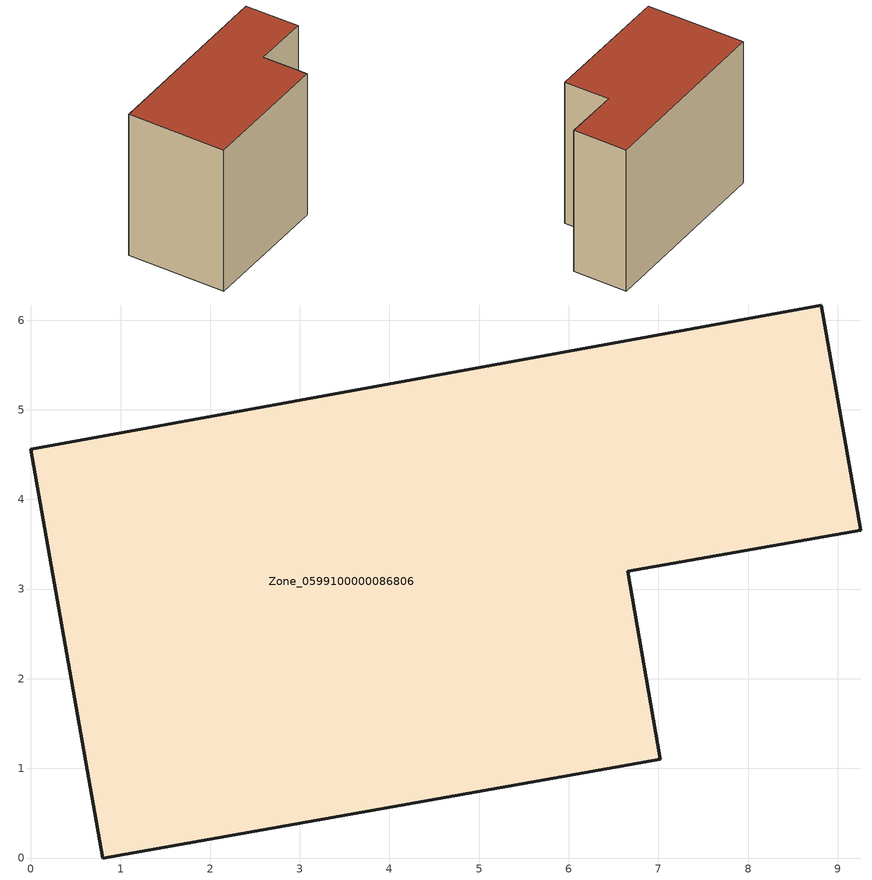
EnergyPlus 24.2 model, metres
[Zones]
Zone_0599100000086806
 floor ground (C_G): 0,4.56 8.82,6.17 9.26,3.66 6.66,3.2 7.02,1.1 0.8,0 z0
 wall outside (C_F): 0.8,0 7.02,1.1 6.66,3.2 9.26,3.66 8.82,6.17 0,4.56 0.8,0 z0:7.12
 roof outside (C_R): 8.82,6.17 0,4.56 0.8,0 7.02,1.1 6.66,3.2 9.26,3.66 z7.12
[BUILDING]
Pand.0599100000086806: North Axis=0; Terrain=City; Loads Convergence Tolerance Value=0.04; Temperature Convergence Tolerance Value=0.4; Solar Distribution=FullExterior; Maximum Number of Warmup Days=25; Minimum Number of Warmup Days=1
[Site:Location]
Rotterdam.The.Hague.AP_ZH_NLD Design_Conditions: Latitude=51.96; Longitude=4.45; Time Zone=1; Elevation=-4.5
[SITE:GROUNDTEMPERATURE:BUILDINGSURFACE]
18, 18, 18, 18, 18, 18, 18, 18, 18, 18, 18, 18
[MATERIAL] Thermal Absorptance=0.9; Solar Absorptance=0.7; Visible Absorptance=0.7
Name | Roughness | Thickness | Conductivity | Density | Specific Heat
G.TI.1946 | MediumSmooth | 0.15 | 1 | 540 | 1210
F.TI.1946 | Rough | 0.3 | 0.857143 | 1920 | 840
R.TI.1946 | MediumRough | 0.2 | 0.1 | 1500 | 1000
[CONSTRUCTION]
C_G: G.TI.1946
C_F: F.TI.1946
C_R: R.TI.1946
[ZONE]
Zone_0599100000086806: Type=1; Multiplier=1; Ceiling Height=Autocalculate; Volume=Autocalculate; Floor Area=autocalculate; Part of Total Floor Area=Yes
[ZONEINFILTRATION:DESIGNFLOWRATE]
Infil_Zone_0599100000086806: Zone or ZoneList or Space or SpaceList=Zone_0599100000086806; Schedule=AlwaysOn; Design Flow Rate Calculation Method=Flow/Area; Flow Rate per Floor Area=0.003; Constant Term Coefficient=1; Temperature Term Coefficient=0; Velocity Term Coefficient=0; Velocity Squared Term Coefficient=0
[HVACTEMPLATE:ZONE:IDEALLOADSAIRSYSTEM]
Zone_0599100000086806: Maximum Heating Supply Air Temperature=50; Minimum Cooling Supply Air Temperature=13; Maximum Heating Supply Air Humidity Ratio=0.0156; Minimum Cooling Supply Air Humidity Ratio=0.0077; Heating Limit=NoLimit; Cooling Limit=NoLimit; Dehumidification Control Type=ConstantSensibleHeatRatio; Cooling Sensible Heat Ratio=0.7; Dehumidification Setpoint=60; Humidification Control Type=None; Humidification Setpoint=30; Outdoor Air Method=None; Outdoor Air Flow Rate per Person=0.00944; Outdoor Air Flow Rate per Zone Floor Area=0; Outdoor Air Flow Rate per Zone=0; Demand Controlled Ventilation Type=None; Outdoor Air Economizer Type=NoEconomizer; Heat Recovery Type=None; Sensible Heat Recovery Effectiveness=0.7; Latent Heat Recovery Effectiveness=0.65
[ZONECONTROL:THERMOSTAT]
ThermostatControl_Zone_0599100000086806: Zone or ZoneList=Zone_0599100000086806; Control Type Schedule=DualSetpointControlType; Control 1=Thermostat_Zone_0599100000086806; Temperature Difference Between Cutout And Setpoint=0
[THERMOSTATSETPOINT:DUALSETPOINT]
Thermostat_Zone_0599100000086806: Heating Setpoint Temperature Schedule=HeatingSetpoint_Zone_0599100000086806; Cooling Setpoint Temperature Schedule=CoolingSetpoint_Zone_0599100000086806
[SCHEDULE:COMPACT]
HeatingSetpoint_Zone_0599100000086806: Through: 12/31, For: AllDays, Until: 24:00, 21
CoolingSetpoint_Zone_0599100000086806: Through: 12/31, For: AllDays, Until: 24:00, 24
DualSetpointControlType: Through: 12/31, For: AllDays, Until: 24:00, 4
AlwaysOn: Through: 12/31, For: AllDays, Until: 24:00, 1
